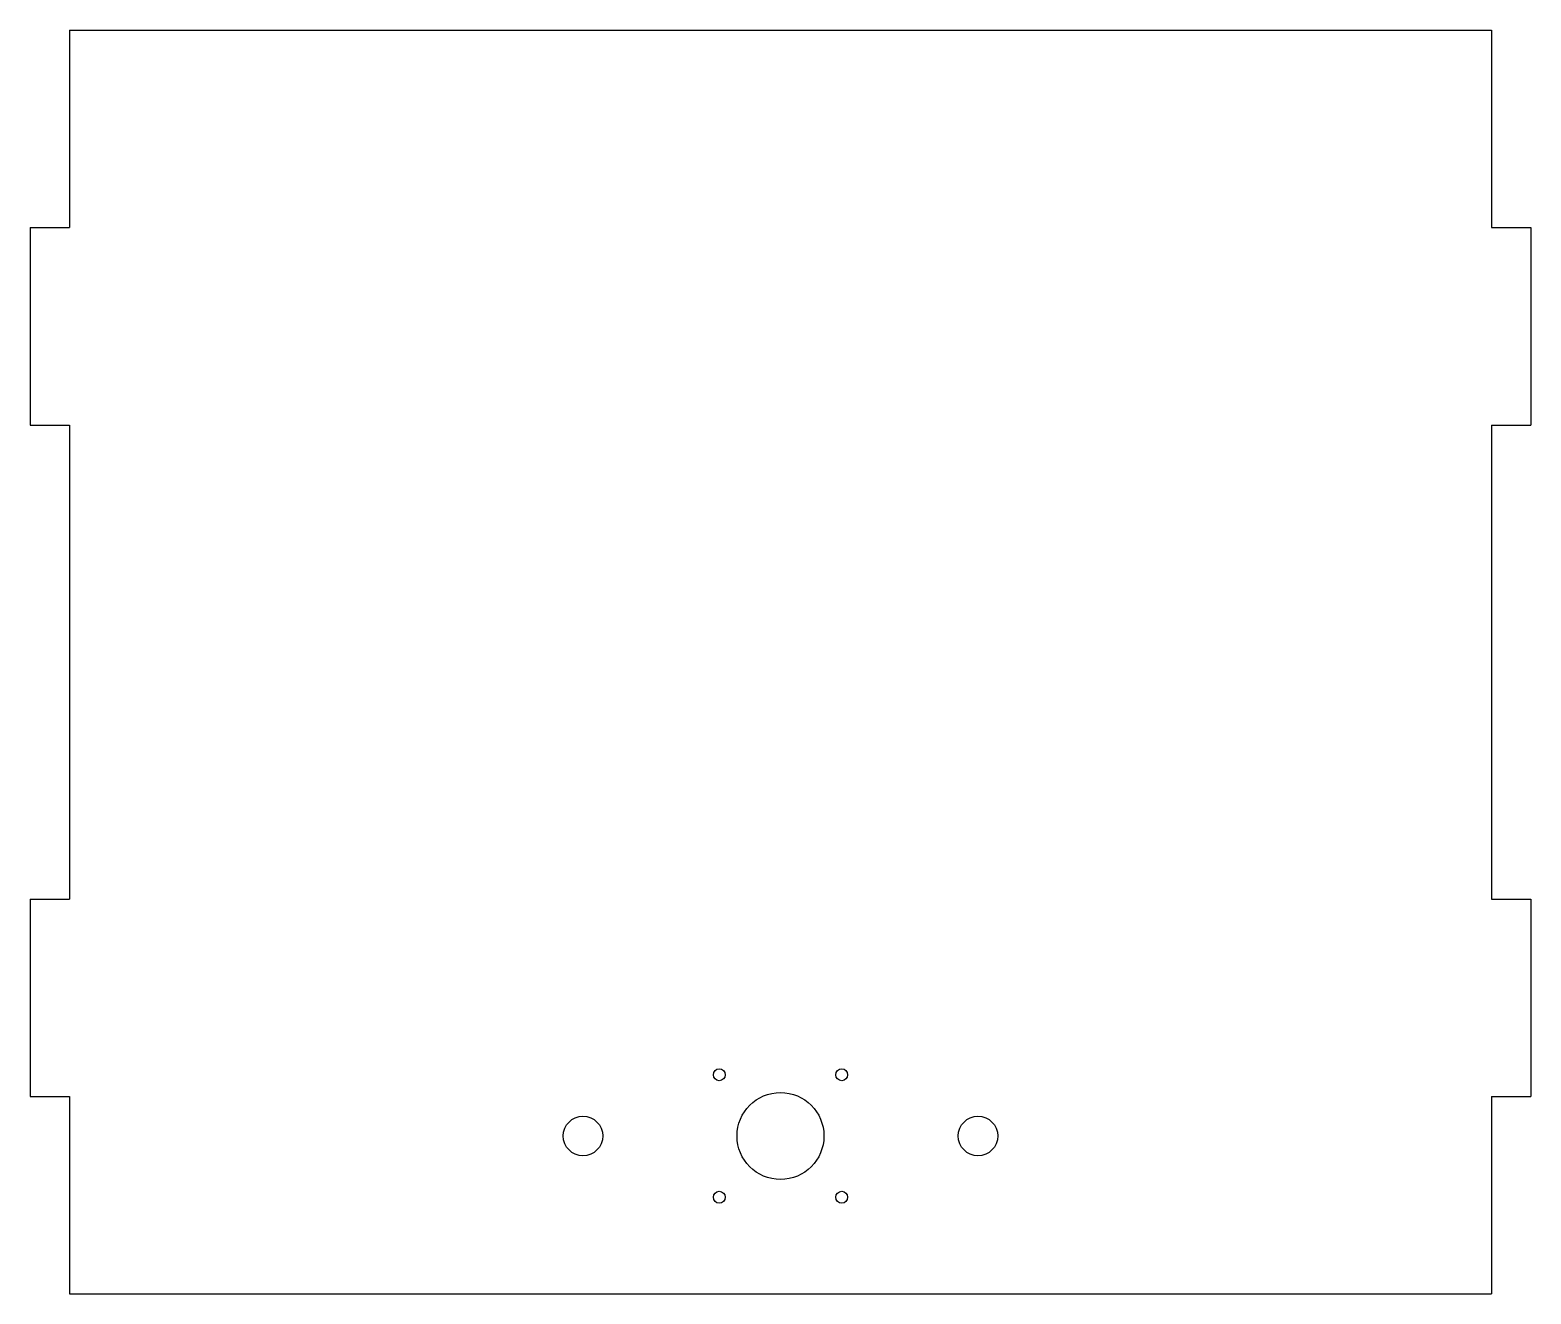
# Model space of a CAD drawing. Header units: millimetres. Extents: x 52 to 432, y 8 to 328.
import ezdxf

# ---------------------------------------------------------------- set-up
doc = ezdxf.new("R2010")
doc.units = ezdxf.units.MM
doc.layers.add('VISIBLE', color=7, linetype='Continuous')

msp = doc.modelspace()

# ---------------------------------------------------------------- linework, layer by layer
at = {"layer": 'VISIBLE'}
for p, q in [((61.72, 328.09, -312), (61.72, 278.09, -312)), ((61.72, 328.09, -312), (421.72, 328.09, -312)), ((421.72, 328.09, -312), (421.72, 278.09, -312)), ((51.72, 278.09, -312), (61.72, 278.09, -312)), ((51.72, 278.09, -312), (51.72, 228.09, -312)), ((421.72, 278.09, -312), (431.72, 278.09, -312)), ((431.72, 278.09, -312), (431.72, 228.09, -312)), ((51.72, 228.09, -312), (61.72, 228.09, -312)), ((61.72, 228.09, -312), (61.72, 108.09, -312)), ((421.72, 228.09, -312), (431.72, 228.09, -312)), ((421.72, 228.09, -312), (421.72, 108.09, -312)), ((51.72, 108.09, -312), (61.72, 108.09, -312)), ((51.72, 108.09, -312), (51.72, 58.09, -312)), ((421.72, 108.09, -312), (431.72, 108.09, -312)), ((431.72, 108.09, -312), (431.72, 58.09, -312)), ((51.72, 58.09, -312), (61.72, 58.09, -312)), ((61.72, 58.09, -312), (61.72, 8.09, -312)), ((421.72, 58.09, -312), (431.72, 58.09, -312)), ((421.72, 58.09, -312), (421.72, 8.09, -312)), ((61.72, 8.09, -312), (421.72, 8.09, -312))]:
    msp.add_line(p, q, dxfattribs=at)
for centre, radius in [((226.22, 63.59, -312), 1.5), ((257.22, 63.59, -312), 1.5), ((241.72, 48.09, -312), 11), ((191.72, 48.09, -312), 5), ((291.72, 48.09, -312), 5), ((226.22, 32.59, -312), 1.5), ((257.22, 32.59, -312), 1.5)]:
    msp.add_circle(centre, radius, dxfattribs=at)

doc.saveas('drawing.dxf')
